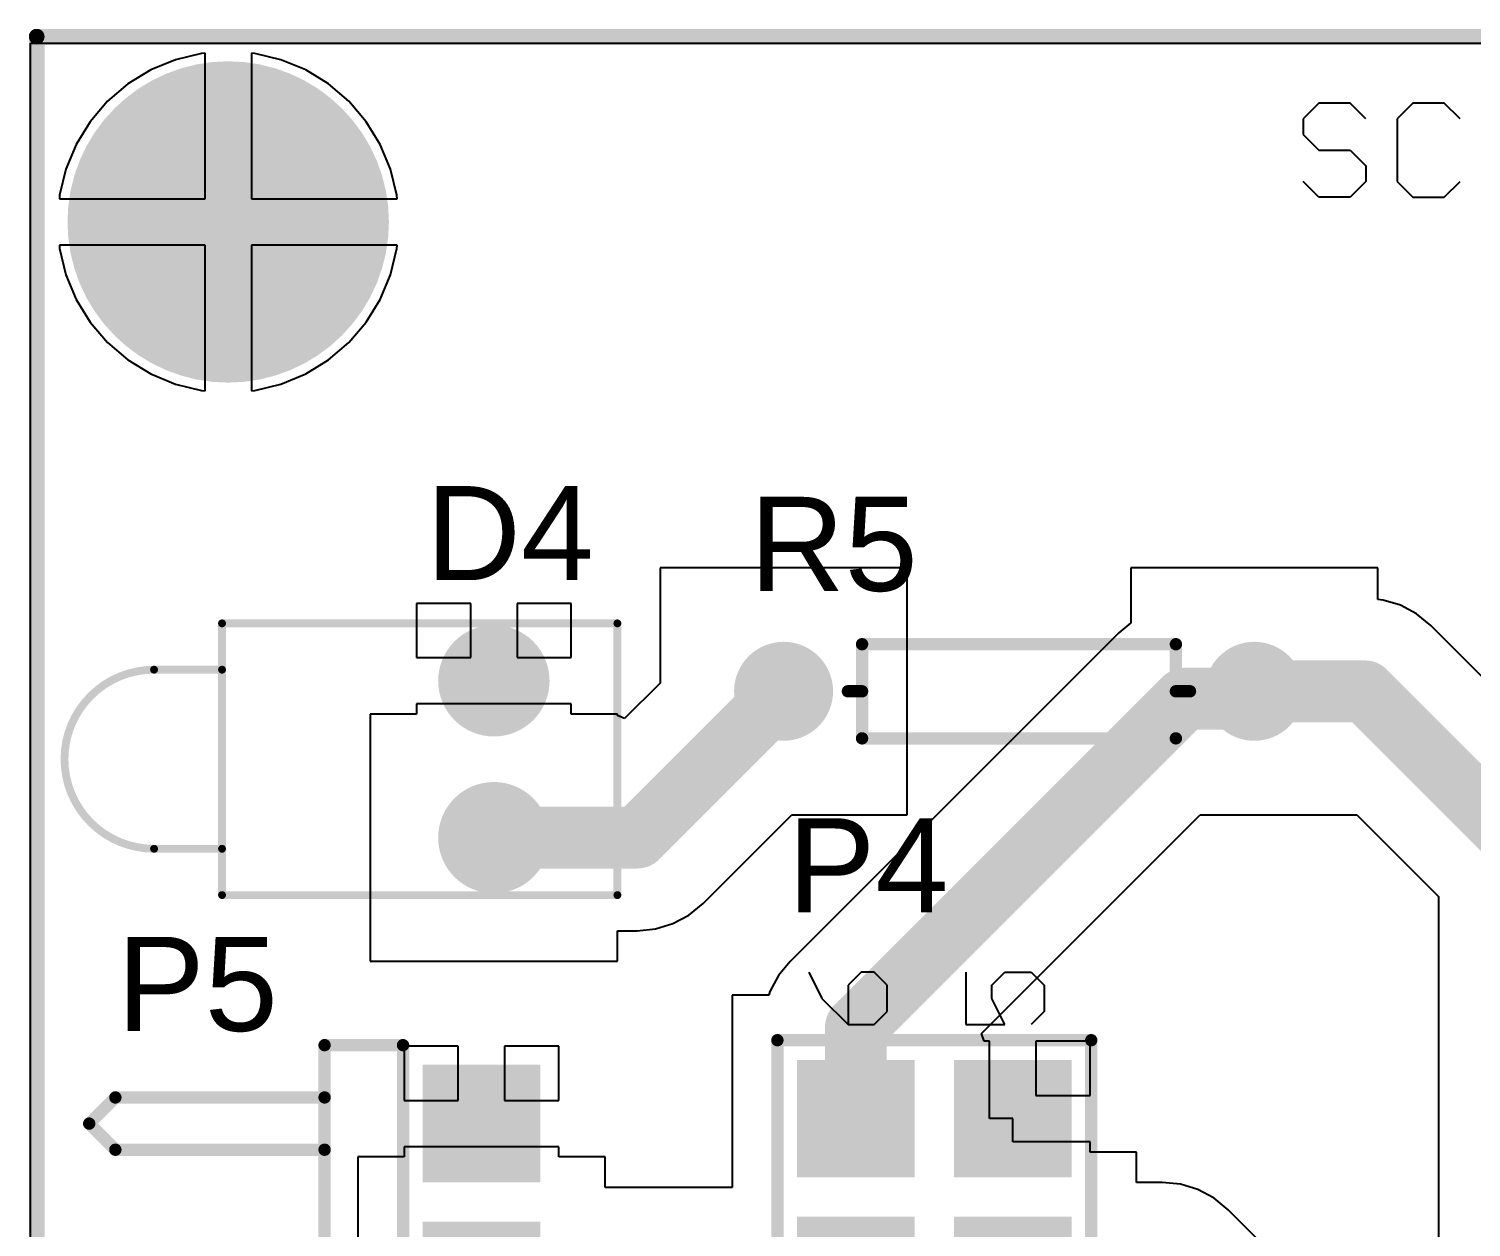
# Model space of a CAD drawing. Header units: millimetres. Extents: x 2158 to 2274, y 1137 to 1278.
# Drawn here: x 2158.13 to 2181.48, y 1199.99 to 1219.39 of the extents above; entities that cross this region are included whole.
import ezdxf

# ---------------------------------------------------------------- set-up
doc = ezdxf.new("R2010")
doc.units = ezdxf.units.MM
for name, color, linetype in [('BottomLayer', 5, 'Continuous'), ('BottomSolder', 6, 'Continuous'), ('Mechanical13', 56, 'Continuous'), ('MultiLayer', 9, 'Continuous'), ('PadHoleLayer', 156, 'Continuous'), ('TopLayer', 1, 'Continuous'), ('TopOverlay', 40, 'Continuous'), ('TopSolder', 216, 'Continuous')]:
    doc.layers.add(name, color=color, linetype=linetype)
doc.styles.get("Standard").update_dxf_attribs({"font": 'arial.ttf'})

# ---------------------------------------------------------------- blocks, each defined once
blk = doc.blocks.new('HDR2X3_8')
at = {"layer": 'BottomLayer'}
for points in [[(-0.85001862, 1.69001186), (0.8499779799999999, 1.69001186), (-0.85001862, 3.39000846), (0.8499779799999999, 3.39000846)], [(1.68998138, 1.69001186), (3.38997798, 1.69001186), (1.68998138, 3.39000846), (3.38997798, 3.39000846)], [(4.22998138, 1.69001186), (5.929977979999999, 1.69001186), (4.22998138, 3.39000846), (5.929977979999999, 3.39000846)], [(-0.85001862, -0.84998814), (0.8499779799999999, -0.84998814), (-0.85001862, 0.85000846), (0.8499779799999999, 0.85000846)], [(1.68998138, -0.84998814), (3.38997798, -0.84998814), (1.68998138, 0.85000846), (3.38997798, 0.85000846)], [(4.22998138, -0.84998814), (5.929977979999999, -0.84998814), (4.22998138, 0.85000846), (5.929977979999999, 0.85000846)]]:
    blk.add_solid(points, dxfattribs=at)
at = {"layer": 'BottomSolder'}
for points in [[(-0.95161862, 1.58841186), (0.9515779799999999, 1.58841186), (-0.95161862, 3.49160846), (0.9515779799999999, 3.49160846)], [(1.58838138, 1.58841186), (3.49157798, 1.58841186), (1.58838138, 3.49160846), (3.49157798, 3.49160846)], [(4.12838138, 1.58841186), (6.03157798, 1.58841186), (4.12838138, 3.49160846), (6.03157798, 3.49160846)], [(-0.95161862, -0.9515881399999999), (0.9515779799999999, -0.9515881399999999), (-0.95161862, 0.95160846), (0.9515779799999999, 0.95160846)], [(1.58838138, -0.9515881399999999), (3.49157798, -0.9515881399999999), (1.58838138, 0.95160846), (3.49157798, 0.95160846)], [(4.12838138, -0.9515881399999999), (6.03157798, -0.9515881399999999), (4.12838138, 0.95160846), (6.03157798, 0.95160846)]]:
    blk.add_solid(points, dxfattribs=at)
at = {"layer": 'MultiLayer'}
for points in [[(-0.85001862, 1.69001186), (0.8499779799999999, 1.69001186), (-0.85001862, 3.39000846), (0.8499779799999999, 3.39000846)], [(1.68998138, 1.69001186), (3.38997798, 1.69001186), (1.68998138, 3.39000846), (3.38997798, 3.39000846)], [(4.22998138, 1.69001186), (5.929977979999999, 1.69001186), (4.22998138, 3.39000846), (5.929977979999999, 3.39000846)], [(-0.85001862, -0.84998814), (0.8499779799999999, -0.84998814), (-0.85001862, 0.85000846), (0.8499779799999999, 0.85000846)], [(1.68998138, -0.84998814), (3.38997798, -0.84998814), (1.68998138, 0.85000846), (3.38997798, 0.85000846)], [(4.22998138, -0.84998814), (5.929977979999999, -0.84998814), (4.22998138, 0.85000846), (5.929977979999999, 0.85000846)]]:
    blk.add_solid(points, dxfattribs=at)
at = {"layer": 'PadHoleLayer', "const_width": 0.5999987999999999}
for points in [[(-0.30001972, 2.54001016, 1), (0.29997908, 2.54001016, 1)], [(2.23998028, 2.54001016, 1), (2.83997908, 2.54001016, 1)], [(4.779980279999999, 2.54001016, 1), (5.37997908, 2.54001016, 1)], [(-0.30001972, 1.016e-05, 1), (0.29997908, 1.016e-05, 1)], [(2.23998028, 1.016e-05, 1), (2.83997908, 1.016e-05, 1)], [(4.779980279999999, 1.016e-05, 1), (5.37997908, 1.016e-05, 1)]]:
    blk.add_lwpolyline(points, format="xyb", close=True, dxfattribs=at)
at = {"layer": 'TopLayer'}
for points in [[(-0.85001862, 1.69001186), (0.8499779799999999, 1.69001186), (-0.85001862, 3.39000846), (0.8499779799999999, 3.39000846)], [(1.68998138, 1.69001186), (3.38997798, 1.69001186), (1.68998138, 3.39000846), (3.38997798, 3.39000846)], [(4.22998138, 1.69001186), (5.929977979999999, 1.69001186), (4.22998138, 3.39000846), (5.929977979999999, 3.39000846)], [(-0.85001862, -0.84998814), (0.8499779799999999, -0.84998814), (-0.85001862, 0.85000846), (0.8499779799999999, 0.85000846)], [(1.68998138, -0.84998814), (3.38997798, -0.84998814), (1.68998138, 0.85000846), (3.38997798, 0.85000846)], [(4.22998138, -0.84998814), (5.929977979999999, -0.84998814), (4.22998138, 0.85000846), (5.929977979999999, 0.85000846)]]:
    blk.add_solid(points, dxfattribs=at)
at = {"layer": 'TopOverlay'}
for p, q in [((7.45039404, 3.30158852), (7.02719702, 3.08999128)), ((7.02719702, 3.08999128), (6.603999999999999, 2.66679426)), ((6.603999999999999, 2.66679426), (6.603999999999999, 2.24359724)), ((7.23879426, 2.66679426), (6.603999999999999, 2.66679426)), ((7.45039404, 2.45519702), (7.23879426, 2.66679426)), ((7.45039404, 2.24359724), (7.45039404, 2.45519702)), ((6.603999999999999, 2.24359724), (6.81559724, 2.032)), ((7.23879426, 2.032), (7.45039404, 2.24359724)), ((6.81559724, 2.032), (7.23879426, 2.032)), ((-1.82040276, 0.76158852), (-2.032, 0.54999128)), ((-1.82040276, -0.508), (-1.82040276, 0.76158852)), ((7.45039404, 0.76158852), (6.603999999999999, 0.76158852)), ((6.603999999999999, 0.76158852), (6.603999999999999, 0.12679426)), ((6.603999999999999, 0.12679426), (7.02719702, 0.33839404)), ((7.02719702, 0.33839404), (7.23879426, 0.33839404)), ((7.23879426, 0.33839404), (7.45039404, 0.12679426)), ((7.45039404, 0.12679426), (7.45039404, -0.29640276)), ((6.81559724, -0.508), (6.603999999999999, -0.29640276)), ((7.45039404, -0.29640276), (7.23879426, -0.508)), ((-2.032, -0.508), (-1.60880298, -0.508)), ((-1.60880298, -0.508), (-1.82040276, -0.508)), ((7.23879426, -0.508), (6.81559724, -0.508))]:
    blk.add_line(p, q, dxfattribs=at)
at = {"layer": 'TopOverlay', "const_width": 0.1999996}
for points in [[(-1.27002032, 3.81001016), (-1.27002032, -1.26998984)], [(-1.27002032, 3.81001016), (6.34997968, 3.81001016)], [(6.34997968, 3.81001016), (6.34997968, -1.26998984)], [(-1.27002032, -1.26998984), (6.34997968, -1.26998984)], [(1.48166328, -1.26998984), (6.34997968, -1.26998984)]]:
    blk.add_lwpolyline(points, dxfattribs=at)
at = {"layer": 'TopOverlay', "const_width": 0.0999998}
for points in [[(-1.32002022, 3.81001016, 1), (-1.22002042, 3.81001016, 1)], [(-1.32002022, 3.81001016, 1), (-1.22002042, 3.81001016, 1)], [(6.299979779999999, 3.81001016, 1), (6.399979579999999, 3.81001016, 1)], [(6.299979779999999, 3.81001016, 1), (6.399979579999999, 3.81001016, 1)], [(-1.32002022, -1.26998984, 1), (-1.22002042, -1.26998984, 1)], [(-1.32002022, -1.26998984, 1), (-1.22002042, -1.26998984, 1)], [(1.43166338, -1.26998984, 1), (1.53166318, -1.26998984, 1)], [(6.299979779999999, -1.26998984, 1), (6.399979579999999, -1.26998984, 1)], [(6.299979779999999, -1.26998984, 1), (6.399979579999999, -1.26998984, 1)], [(6.299979779999999, -1.26998984, 1), (6.399979579999999, -1.26998984, 1)]]:
    blk.add_lwpolyline(points, format="xyb", close=True, dxfattribs=at)
at = {"layer": 'TopSolder'}
for points in [[(-0.95161862, 1.58841186), (0.9515779799999999, 1.58841186), (-0.95161862, 3.49160846), (0.9515779799999999, 3.49160846)], [(1.58838138, 1.58841186), (3.49157798, 1.58841186), (1.58838138, 3.49160846), (3.49157798, 3.49160846)], [(4.12838138, 1.58841186), (6.03157798, 1.58841186), (4.12838138, 3.49160846), (6.03157798, 3.49160846)], [(-0.95161862, -0.9515881399999999), (0.9515779799999999, -0.9515881399999999), (-0.95161862, 0.95160846), (0.9515779799999999, 0.95160846)], [(1.58838138, -0.9515881399999999), (3.49157798, -0.9515881399999999), (1.58838138, 0.95160846), (3.49157798, 0.95160846)], [(4.12838138, -0.9515881399999999), (6.03157798, -0.9515881399999999), (4.12838138, 0.95160846), (6.03157798, 0.95160846)]]:
    blk.add_solid(points, dxfattribs=at)
blk = doc.blocks.new('HDR1X3H_16')
at = {"layer": 'BottomLayer'}
for points in [[(-0.85001862, -0.84999068), (0.8499779799999999, -0.84999068), (-0.85001862, 0.85000592), (0.8499779799999999, 0.85000592)], [(1.68998138, -0.84999068), (3.38997798, -0.84999068), (1.68998138, 0.85000592), (3.38997798, 0.85000592)], [(4.22998138, -0.84999068), (5.929977979999999, -0.84999068), (4.22998138, 0.85000592), (5.929977979999999, 0.85000592)]]:
    blk.add_solid(points, dxfattribs=at)
at = {"layer": 'BottomSolder'}
for points in [[(-0.95161862, -0.9515906799999999), (0.9515779799999999, -0.9515906799999999), (-0.95161862, 0.95160592), (0.9515779799999999, 0.95160592)], [(1.58838138, -0.9515906799999999), (3.49157798, -0.9515906799999999), (1.58838138, 0.95160592), (3.49157798, 0.95160592)], [(4.12838138, -0.9515906799999999), (6.03157798, -0.9515906799999999), (4.12838138, 0.95160592), (6.03157798, 0.95160592)]]:
    blk.add_solid(points, dxfattribs=at)
at = {"layer": 'MultiLayer'}
for points in [[(-0.85001862, -0.84999068), (0.8499779799999999, -0.84999068), (-0.85001862, 0.85000592), (0.8499779799999999, 0.85000592)], [(1.68998138, -0.84999068), (3.38997798, -0.84999068), (1.68998138, 0.85000592), (3.38997798, 0.85000592)], [(4.22998138, -0.84999068), (5.929977979999999, -0.84999068), (4.22998138, 0.85000592), (5.929977979999999, 0.85000592)]]:
    blk.add_solid(points, dxfattribs=at)
at = {"layer": 'PadHoleLayer', "const_width": 0.5999987999999999}
for points in [[(-0.30001972, 7.62e-06, 1), (0.29997908, 7.62e-06, 1)], [(2.23998028, 7.62e-06, 1), (2.83997908, 7.62e-06, 1)], [(4.779980279999999, 7.62e-06, 1), (5.37997908, 7.62e-06, 1)]]:
    blk.add_lwpolyline(points, format="xyb", close=True, dxfattribs=at)
at = {"layer": 'TopLayer'}
for points in [[(-0.85001862, -0.84999068), (0.8499779799999999, -0.84999068), (-0.85001862, 0.85000592), (0.8499779799999999, 0.85000592)], [(1.68998138, -0.84999068), (3.38997798, -0.84999068), (1.68998138, 0.85000592), (3.38997798, 0.85000592)], [(4.22998138, -0.84999068), (5.929977979999999, -0.84999068), (4.22998138, 0.85000592), (5.929977979999999, 0.85000592)]]:
    blk.add_solid(points, dxfattribs=at)
at = {"layer": 'TopOverlay', "const_width": 0.1999996}
for points in [[(-1.27002032, -2.53999238), (-1.27002032, -1.26999238)], [(6.34997968, -1.26999238), (-1.27002032, -1.26999238)], [(6.34997968, -2.53999238), (6.34997968, -1.26999238)], [(6.34997968, -2.53999238), (-1.27002032, -2.53999238)], [(-0.42333672, -5.926625179999999), (-0.42333672, -2.53999238)], [(0.42329608, -5.926625179999999), (0.42329608, -2.53999238)], [(2.11666328, -5.926625179999999), (2.11666328, -2.53999238)], [(2.96329608, -5.926625179999999), (2.96329608, -2.53999238)], [(4.65661248, -5.926625179999999), (4.65661248, -2.53999238)], [(5.503296079999999, -5.926625179999999), (5.503296079999999, -2.53999238)], [(-2.032e-05, -6.34999238), (-0.42333672, -5.926625179999999)], [(-2.032e-05, -6.34999238), (0.42329608, -5.926625179999999)], [(2.53997968, -6.34999238), (2.11666328, -5.926625179999999)], [(2.53997968, -6.34999238), (2.96329608, -5.926625179999999)], [(5.07997968, -6.34999238), (4.65661248, -5.926625179999999)], [(5.07997968, -6.34999238), (5.503296079999999, -5.926625179999999)]]:
    blk.add_lwpolyline(points, dxfattribs=at)
at = {"layer": 'TopOverlay', "const_width": 0.0999998}
for points in [[(-1.32002022, -1.26999238, 1), (-1.22002042, -1.26999238, 1)], [(-1.32002022, -1.26999238, 1), (-1.22002042, -1.26999238, 1)], [(6.299979779999999, -1.26999238, 1), (6.399979579999999, -1.26999238, 1)], [(6.299979779999999, -1.26999238, 1), (6.399979579999999, -1.26999238, 1)], [(-1.32002022, -2.53999238, 1), (-1.22002042, -2.53999238, 1)], [(-1.32002022, -2.53999238, 1), (-1.22002042, -2.53999238, 1)], [(-0.47333662, -2.53999238, 1), (-0.37333682, -2.53999238, 1)], [(0.37329618, -2.53999238, 1), (0.4732959799999999, -2.53999238, 1)], [(2.06666338, -2.53999238, 1), (2.16666318, -2.53999238, 1)], [(2.91329618, -2.53999238, 1), (3.01329598, -2.53999238, 1)], [(4.60661258, -2.53999238, 1), (4.70661238, -2.53999238, 1)], [(5.45329618, -2.53999238, 1), (5.55329598, -2.53999238, 1)], [(6.299979779999999, -2.53999238, 1), (6.399979579999999, -2.53999238, 1)], [(6.299979779999999, -2.53999238, 1), (6.399979579999999, -2.53999238, 1)], [(-0.47333662, -5.926625179999999, 1), (-0.37333682, -5.926625179999999, 1)], [(-0.47333662, -5.926625179999999, 1), (-0.37333682, -5.926625179999999, 1)], [(0.37329618, -5.926625179999999, 1), (0.4732959799999999, -5.926625179999999, 1)], [(0.37329618, -5.926625179999999, 1), (0.4732959799999999, -5.926625179999999, 1)], [(2.06666338, -5.926625179999999, 1), (2.16666318, -5.926625179999999, 1)], [(2.06666338, -5.926625179999999, 1), (2.16666318, -5.926625179999999, 1)], [(2.91329618, -5.926625179999999, 1), (3.01329598, -5.926625179999999, 1)], [(2.91329618, -5.926625179999999, 1), (3.01329598, -5.926625179999999, 1)], [(4.60661258, -5.926625179999999, 1), (4.70661238, -5.926625179999999, 1)], [(4.60661258, -5.926625179999999, 1), (4.70661238, -5.926625179999999, 1)], [(5.45329618, -5.926625179999999, 1), (5.55329598, -5.926625179999999, 1)], [(5.45329618, -5.926625179999999, 1), (5.55329598, -5.926625179999999, 1)], [(-0.05002022, -6.34999238, 1), (0.04997958, -6.34999238, 1)], [(-0.05002022, -6.34999238, 1), (0.04997958, -6.34999238, 1)], [(2.48997978, -6.34999238, 1), (2.58997958, -6.34999238, 1)], [(2.48997978, -6.34999238, 1), (2.58997958, -6.34999238, 1)], [(5.02997978, -6.34999238, 1), (5.12997958, -6.34999238, 1)], [(5.02997978, -6.34999238, 1), (5.12997958, -6.34999238, 1)]]:
    blk.add_lwpolyline(points, format="xyb", close=True, dxfattribs=at)
at = {"layer": 'TopSolder'}
for points in [[(-0.95161862, -0.9515906799999999), (0.9515779799999999, -0.9515906799999999), (-0.95161862, 0.95160592), (0.9515779799999999, 0.95160592)], [(1.58838138, -0.9515906799999999), (3.49157798, -0.9515906799999999), (1.58838138, 0.95160592), (3.49157798, 0.95160592)], [(4.12838138, -0.9515906799999999), (6.03157798, -0.9515906799999999), (4.12838138, 0.95160592), (6.03157798, 0.95160592)]]:
    blk.add_solid(points, dxfattribs=at)
blk = doc.blocks.new('LED_1_17')
at = {"layer": 'BottomLayer', "const_width": 0.7999984}
for points in [[(-0.40000682, 1.27001778, 1), (0.39999158, 1.27001778, 1)], [(-0.40000682, -1.26998222, 1), (0.39999158, -1.26998222, 1)]]:
    blk.add_lwpolyline(points, format="xyb", close=True, dxfattribs=at)
at = {"layer": 'BottomSolder', "const_width": 0.9015983999999999}
for points in [[(-0.45080682, 1.27001778, 1), (0.45079158, 1.27001778, 1)], [(-0.45080682, -1.26998222, 1), (0.45079158, -1.26998222, 1)]]:
    blk.add_lwpolyline(points, format="xyb", close=True, dxfattribs=at)
at = {"layer": 'MultiLayer', "const_width": 0.7999984}
for points in [[(-0.40000682, 1.27001778, 1), (0.39999158, 1.27001778, 1)], [(-0.40000682, -1.26998222, 1), (0.39999158, -1.26998222, 1)]]:
    blk.add_lwpolyline(points, format="xyb", close=True, dxfattribs=at)
at = {"layer": 'PadHoleLayer', "const_width": 0.3999992}
for points in [[(-0.20000722, 1.27001778, 1), (0.19999198, 1.27001778, 1)], [(-0.20000722, -1.26998222, 1), (0.19999198, -1.26998222, 1)]]:
    blk.add_lwpolyline(points, format="xyb", close=True, dxfattribs=at)
at = {"layer": 'TopLayer', "const_width": 0.7999984}
for points in [[(-0.40000682, 1.27001778, 1), (0.39999158, 1.27001778, 1)], [(-0.40000682, -1.26998222, 1), (0.39999158, -1.26998222, 1)]]:
    blk.add_lwpolyline(points, format="xyb", close=True, dxfattribs=at)
at = {"layer": 'TopOverlay', "const_width": 0.127}
for points in [[(-2.00000362, 2.20001338), (-2.00000362, -2.19997782)], [(4.39998358, 2.20001338), (-2.00000362, 2.20001338)], [(4.39998358, 2.20001338), (4.39998358, -2.19997782)], [(5.50000678, 1.45000218), (4.39998358, 1.45000218)], [(5.50000678, -1.45001742), (4.39998358, -1.45001742)], [(4.39998358, -2.19997782), (-2.00000362, -2.19997782)]]:
    blk.add_lwpolyline(points, dxfattribs=at)
at = {"layer": 'TopOverlay', "const_width": 0.0635}
for points in [[(-2.03175362, 2.20001338, 1), (-1.96825362, 2.20001338, 1)], [(-2.03175362, 2.20001338, 1), (-1.96825362, 2.20001338, 1)], [(4.36823358, 2.20001338, 1), (4.43173358, 2.20001338, 1)], [(4.36823358, 2.20001338, 1), (4.43173358, 2.20001338, 1)], [(4.36823358, 1.45000218, 1), (4.43173358, 1.45000218, 1)], [(5.46824916, 1.44999964, 1), (5.531749159999999, 1.44999964, 1)], [(5.46825678, 1.45000218, 1), (5.531756779999999, 1.45000218, 1)], [(4.36823358, -1.45001742, 1), (4.43173358, -1.45001742, 1)], [(5.46824916, -1.44999964, 1), (5.531749159999999, -1.44999964, 1)], [(5.46825678, -1.45001742, 1), (5.531756779999999, -1.45001742, 1)], [(-2.03175362, -2.19997782, 1), (-1.96825362, -2.19997782, 1)], [(-2.03175362, -2.19997782, 1), (-1.96825362, -2.19997782, 1)], [(4.36823358, -2.19997782, 1), (4.43173358, -2.19997782, 1)], [(4.36823358, -2.19997782, 1), (4.43173358, -2.19997782, 1)]]:
    blk.add_lwpolyline(points, format="xyb", close=True, dxfattribs=at)
at = {"layer": 'TopOverlay', "const_width": 0.127}
blk.add_lwpolyline([(5.49999916, 1.44999964, -0.9999999999999999), (5.49999916, -1.44999964)], format="xyb", dxfattribs=at)
at = {"layer": 'TopSolder', "const_width": 0.9015983999999999}
for points in [[(-0.45080682, 1.27001778, 1), (0.45079158, 1.27001778, 1)], [(-0.45080682, -1.26998222, 1), (0.45079158, -1.26998222, 1)]]:
    blk.add_lwpolyline(points, format="xyb", close=True, dxfattribs=at)
blk = doc.blocks.new('AXIAL_0_3_18')
at = {"layer": 'BottomLayer', "const_width": 0.6999985999999999}
for points in [[(-4.16001454, -5.08e-06, 1), (-3.46001594, -5.08e-06, 1)], [(3.45998546, -5.08e-06, 1), (4.15998406, -5.08e-06, 1)]]:
    blk.add_lwpolyline(points, format="xyb", close=True, dxfattribs=at)
at = {"layer": 'BottomSolder', "const_width": 0.8015985999999999}
for points in [[(-4.210814539999999, -5.08e-06, 1), (-3.40921594, -5.08e-06, 1)], [(3.40918546, -5.08e-06, 1), (4.21078406, -5.08e-06, 1)]]:
    blk.add_lwpolyline(points, format="xyb", close=True, dxfattribs=at)
at = {"layer": 'MultiLayer', "const_width": 0.6999985999999999}
for points in [[(-4.16001454, -5.08e-06, 1), (-3.46001594, -5.08e-06, 1)], [(3.45998546, -5.08e-06, 1), (4.15998406, -5.08e-06, 1)]]:
    blk.add_lwpolyline(points, format="xyb", close=True, dxfattribs=at)
at = {"layer": 'PadHoleLayer', "const_width": 0.42500042}
for points in [[(-4.02251418, -5.08e-06, 1), (-3.5975163, -5.08e-06, 1)], [(3.59748582, -5.08e-06, 1), (4.0224837, -5.08e-06, 1)]]:
    blk.add_lwpolyline(points, format="xyb", close=True, dxfattribs=at)
at = {"layer": 'TopLayer', "const_width": 0.6999985999999999}
for points in [[(-4.16001454, -5.08e-06, 1), (-3.46001594, -5.08e-06, 1)], [(3.45998546, -5.08e-06, 1), (4.15998406, -5.08e-06, 1)]]:
    blk.add_lwpolyline(points, format="xyb", close=True, dxfattribs=at)
at = {"layer": 'TopOverlay', "const_width": 0.1999996}
for points in [[(2.53998476, 0.7619949199999999), (-2.54001524, 0.7619949199999999)], [(-2.54001524, 0.7619949199999999), (-2.54001524, -0.76200508)], [(2.53998476, 0.7619949199999999), (2.53998476, -5.08e-06)], [(-2.54001524, -5.08e-06), (-2.76861524, -5.08e-06)], [(2.53998476, -5.08e-06), (2.53998476, -0.76200508)], [(2.76858476, -5.08e-06), (2.53998476, -5.08e-06)], [(2.53998476, -0.76200508), (-2.54001524, -0.76200508)]]:
    blk.add_lwpolyline(points, dxfattribs=at)
at = {"layer": 'TopOverlay', "const_width": 0.0999998}
for points in [[(-2.59001514, 0.7619949199999999, 1), (-2.49001534, 0.7619949199999999, 1)], [(-2.59001514, 0.7619949199999999, 1), (-2.49001534, 0.7619949199999999, 1)], [(2.48998486, 0.7619949199999999, 1), (2.58998466, 0.7619949199999999, 1)], [(2.48998486, 0.7619949199999999, 1), (2.58998466, 0.7619949199999999, 1)], [(-2.81861514, -5.08e-06, 1), (-2.71861534, -5.08e-06, 1)], [(-2.59001514, -5.08e-06, 1), (-2.49001534, -5.08e-06, 1)], [(2.48998486, -5.08e-06, 1), (2.58998466, -5.08e-06, 1)], [(2.48998486, -5.08e-06, 1), (2.58998466, -5.08e-06, 1)], [(2.48998486, -5.08e-06, 1), (2.58998466, -5.08e-06, 1)], [(2.71858486, -5.08e-06, 1), (2.81858466, -5.08e-06, 1)], [(-2.59001514, -0.76200508, 1), (-2.49001534, -0.76200508, 1)], [(-2.59001514, -0.76200508, 1), (-2.49001534, -0.76200508, 1)], [(2.48998486, -0.76200508, 1), (2.58998466, -0.76200508, 1)], [(2.48998486, -0.76200508, 1), (2.58998466, -0.76200508, 1)]]:
    blk.add_lwpolyline(points, format="xyb", close=True, dxfattribs=at)
at = {"layer": 'TopSolder', "const_width": 0.8015985999999999}
for points in [[(-4.210814539999999, -5.08e-06, 1), (-3.40921594, -5.08e-06, 1)], [(3.40918546, -5.08e-06, 1), (4.21078406, -5.08e-06, 1)]]:
    blk.add_lwpolyline(points, format="xyb", close=True, dxfattribs=at)

msp = doc.modelspace()

# ---------------------------------------------------------------- linework, layer by layer
at = {"layer": 'BottomLayer'}
for p, q in [((2158.160776523062, 1179.26625952037), (2158.160776523062, 1219.15926076037)), ((2158.160776523062, 1219.15926076037), (2192.060774763062, 1219.15926076037)), ((2160.928611983062, 1218.99475766037), (2160.507101523062, 1218.89356152037)), ((2160.985764523062, 1218.99925600037), (2160.928611983062, 1218.99475766037)), ((2160.985764523062, 1216.64125208037), (2160.985764523062, 1218.99925600037)), ((2161.792918103062, 1218.99475766037), (2161.735765563062, 1218.99925600037)), ((2161.735765563062, 1218.99925600037), (2161.735765563062, 1216.64125208037)), ((2162.214428563062, 1218.89356152037), (2161.792918103062, 1218.99475766037)), ((2160.106609563062, 1218.72767158037), (2159.736998923062, 1218.50117470037)), ((2160.507101523062, 1218.89356152037), (2160.106609563062, 1218.72767158037)), ((2162.614920523062, 1218.72767158037), (2162.214428563062, 1218.89356152037)), ((2162.984531163062, 1218.50117470037), (2162.614920523062, 1218.72767158037)), ((2159.736998923062, 1218.50117470037), (2159.407370423062, 1218.21964618037)), ((2163.314159663062, 1218.21964618037), (2162.984531163062, 1218.50117470037)), ((2159.407370423062, 1218.21964618037), (2159.125841903062, 1217.89001768037)), ((2163.595688183062, 1217.89001768037), (2163.314159663062, 1218.21964618037)), ((2159.125841903062, 1217.89001768037), (2158.899345023062, 1217.52040704037)), ((2163.822185063062, 1217.52040704037), (2163.595688183062, 1217.89001768037)), ((2158.899345023062, 1217.52040704037), (2158.733455083062, 1217.11991508037)), ((2163.988075003062, 1217.11991508037), (2163.822185063062, 1217.52040704037)), ((2158.733455083062, 1217.11991508037), (2158.632258943062, 1216.69840462037)), ((2164.089271143062, 1216.69840462037), (2163.988075003062, 1217.11991508037)), ((2158.632258943062, 1216.69840462037), (2158.627760603062, 1216.64125208037)), ((2158.627760603062, 1216.64125208037), (2160.985764523062, 1216.64125208037)), ((2161.735765563062, 1216.64125208037), (2164.093769483062, 1216.64125208037)), ((2164.093769483062, 1216.64125208037), (2164.089271143062, 1216.69840462037)), ((2160.985764523062, 1215.89125104037), (2158.627760603062, 1215.89125104037)), ((2158.627760603062, 1215.89125104037), (2158.632258943062, 1215.83409850037)), ((2160.985764523062, 1213.53324712037), (2160.985764523062, 1215.89125104037)), ((2164.093769483062, 1215.89125104037), (2161.735765563062, 1215.89125104037)), ((2161.735765563062, 1215.89125104037), (2161.735765563062, 1213.53324712037)), ((2164.089271143062, 1215.83409850037), (2164.093769483062, 1215.89125104037)), ((2158.632258943062, 1215.83409850037), (2158.733455083062, 1215.41258804037)), ((2163.988075003062, 1215.41258804037), (2164.089271143062, 1215.83409850037)), ((2158.733455083062, 1215.41258804037), (2158.899345023062, 1215.01209608037)), ((2163.822185063062, 1215.01209608037), (2163.988075003062, 1215.41258804037)), ((2158.899345023062, 1215.01209608037), (2159.125841903062, 1214.64248544037)), ((2163.595688183062, 1214.64248544037), (2163.822185063062, 1215.01209608037)), ((2159.125841903062, 1214.64248544037), (2159.407370423062, 1214.31285694037)), ((2163.314159663062, 1214.31285694037), (2163.595688183062, 1214.64248544037)), ((2159.407370423062, 1214.31285694037), (2159.736998923062, 1214.03132842037)), ((2162.984531163062, 1214.03132842037), (2163.314159663062, 1214.31285694037)), ((2159.736998923062, 1214.03132842037), (2160.106609563062, 1213.80483154037)), ((2162.614920523062, 1213.80483154037), (2162.984531163062, 1214.03132842037)), ((2160.106609563062, 1213.80483154037), (2160.507101523062, 1213.63894160037)), ((2162.214428563062, 1213.63894160037), (2162.614920523062, 1213.80483154037)), ((2160.507101523062, 1213.63894160037), (2160.928611983062, 1213.53774546037)), ((2161.792918103062, 1213.53774546037), (2162.214428563062, 1213.63894160037)), ((2160.928611983062, 1213.53774546037), (2160.985764523062, 1213.53324712037)), ((2161.735765563062, 1213.53324712037), (2161.792918103062, 1213.53774546037)), ((2172.350791323062, 1210.66626784037), (2168.350789163062, 1210.66626784037)), ((2168.350789163062, 1210.66626784037), (2168.350789163062, 1208.79784892037)), ((2172.350791323062, 1206.66626568037), (2172.350791323062, 1210.66626784037)), ((2179.970791323062, 1210.66626784037), (2175.970789163062, 1210.66626784037)), ((2175.970789163062, 1210.66626784037), (2175.970789163062, 1209.77297016037)), ((2179.970791323062, 1210.15283732037), (2179.970791323062, 1210.66626784037)), ((2165.285781323062, 1210.09024410037), (2164.406781303062, 1210.09024410037)), ((2164.406781303062, 1210.09024410037), (2164.406781303062, 1209.21124408037)), ((2165.285781323062, 1209.21124408037), (2165.285781323062, 1210.09024410037)), ((2166.914782383062, 1210.09024410037), (2166.035782363062, 1210.09024410037)), ((2166.035782363062, 1210.09024410037), (2166.035782363062, 1209.21124408037)), ((2166.914782383062, 1209.21124408037), (2166.914782383062, 1210.09024410037)), ((2180.054819603062, 1210.14456200037), (2179.970791323062, 1210.15283732037)), ((2180.337572403062, 1210.05879128037), (2180.054819603062, 1210.14456200037)), ((2180.598156083062, 1209.91950530037), (2180.337572403062, 1210.05879128037)), ((2180.826560503062, 1209.73205838037), (2180.598156083062, 1209.91950530037)), ((2175.776232783062, 1209.61330068037), (2170.454973423062, 1204.29204132037)), ((2175.970789163062, 1209.77297016037), (2175.776232783062, 1209.61330068037)), ((2183.526567803062, 1207.03205108037), (2180.826560503062, 1209.73205838037)), ((2164.406781303062, 1209.21124408037), (2165.285781323062, 1209.21124408037)), ((2166.035782363062, 1209.21124408037), (2166.914782383062, 1209.21124408037)), ((2168.350789163062, 1208.79784892037), (2167.778115683062, 1208.22517544037)), ((2166.914782383062, 1208.46124304037), (2164.406781303062, 1208.46124304037)), ((2164.406781303062, 1208.46124304037), (2164.406781303062, 1208.29624464037)), ((2166.914782383062, 1208.29624464037), (2166.914782383062, 1208.46124304037)), ((2164.406781303062, 1208.29624464037), (2163.660780763062, 1208.29624464037)), ((2163.660780763062, 1208.29624464037), (2163.660780763062, 1204.29624248037)), ((2167.660782923062, 1208.29624464037), (2166.914782383062, 1208.29624464037)), ((2167.660782923062, 1208.27377834037), (2167.660782923062, 1208.29624464037)), ((2167.778115683062, 1208.22517544037), (2167.660782923062, 1208.27377834037)), ((2169.046558663062, 1205.23045194037), (2170.482372403062, 1206.66626568037)), ((2170.482372403062, 1206.66626568037), (2172.350791323062, 1206.66626568037)), ((2173.553339083062, 1203.12724050037), (2177.092364263062, 1206.66626568037)), ((2177.092364263062, 1206.66626568037), (2179.629186723062, 1206.66626568037)), ((2179.629186723062, 1206.66626568037), (2180.953519863062, 1205.34193254037)), ((2168.818154243062, 1205.04300502037), (2169.046558663062, 1205.23045194037)), ((2180.953519863062, 1205.34193254037), (2180.953519863062, 1190.96968036037)), ((2168.557570563062, 1204.90371904037), (2168.818154243062, 1205.04300502037)), ((2167.660782923062, 1204.29624248037), (2167.660782923062, 1204.78898724037)), ((2167.660782923062, 1204.78898724037), (2167.980767043062, 1204.78898724037)), ((2167.980767043062, 1204.78898724037), (2168.274817763062, 1204.81794832037)), ((2168.274817763062, 1204.81794832037), (2168.557570563062, 1204.90371904037)), ((2163.660780763062, 1204.29624248037), (2167.660782923062, 1204.29624248037)), ((2170.454973423062, 1204.29204132037), (2170.267526503062, 1204.06363690037)), ((2170.267526503062, 1204.06363690037), (2170.128240523062, 1203.80305322037)), ((2170.128240523062, 1203.80305322037), (2170.111006623062, 1203.74624104037)), ((2170.111006623062, 1203.74624104037), (2169.520763963062, 1203.74624104037)), ((2169.520763963062, 1203.74624104037), (2169.520763963062, 1200.63353708037)), ((2173.599404523062, 1203.00024050037), (2173.553339083062, 1203.12724050037)), ((2165.085781723062, 1202.92028130037), (2164.206781703062, 1202.92028130037)), ((2164.206781703062, 1202.92028130037), (2164.206781703062, 1202.04128128037)), ((2165.085781723062, 1202.04128128037), (2165.085781723062, 1202.92028130037)), ((2166.714782783062, 1202.92028130037), (2165.835782763062, 1202.92028130037)), ((2165.835782763062, 1202.92028130037), (2165.835782763062, 1202.04128128037)), ((2166.714782783062, 1202.04128128037), (2166.714782783062, 1202.92028130037)), ((2173.685764523062, 1203.00024050037), (2173.599404523062, 1203.00024050037)), ((2173.685764523062, 1201.74623996037), (2173.685764523062, 1203.00024050037)), ((2175.314765583062, 1203.00024050037), (2174.435765563062, 1203.00024050037)), ((2174.435765563062, 1203.00024050037), (2174.435765563062, 1202.12124048037)), ((2175.314765583062, 1202.12124048037), (2175.314765583062, 1203.00024050037)), ((2174.435765563062, 1202.12124048037), (2175.314765583062, 1202.12124048037)), ((2164.206781703062, 1202.04128128037), (2165.085781723062, 1202.04128128037)), ((2165.835782763062, 1202.04128128037), (2166.714782783062, 1202.04128128037)), ((2174.060765043062, 1201.74623996037), (2173.685764523062, 1201.74623996037)), ((2174.060765043062, 1201.37123944037), (2174.060765043062, 1201.74623996037)), ((2165.460782243062, 1201.29128024037), (2164.206781703062, 1201.29128024037)), ((2164.206781703062, 1201.29128024037), (2164.206781703062, 1201.12628184037)), ((2166.714782783062, 1201.29128024037), (2165.460782243062, 1201.29128024037)), ((2166.714782783062, 1201.12628184037), (2166.714782783062, 1201.29128024037)), ((2175.314765583062, 1201.37123944037), (2174.060765043062, 1201.37123944037)), ((2175.314765583062, 1201.20624104037), (2175.314765583062, 1201.37123944037)), ((2176.060766123062, 1201.20624104037), (2175.314765583062, 1201.20624104037)), ((2176.060766123062, 1200.71349628037), (2176.060766123062, 1201.20624104037)), ((2164.206781703062, 1201.12628184037), (2163.460781163062, 1201.12628184037)), ((2163.460781163062, 1201.12628184037), (2163.460781163062, 1198.58628184037)), ((2167.460783323062, 1201.12628184037), (2166.714782783062, 1201.12628184037)), ((2167.460783323062, 1200.63353708037), (2167.460783323062, 1201.12628184037)), ((2169.520763963062, 1200.63353708037), (2167.460783323062, 1200.63353708037)), ((2176.480775443062, 1200.71349628037), (2176.060766123062, 1200.71349628037)), ((2176.774826163062, 1200.68453520037), (2176.480775443062, 1200.71349628037)), ((2177.057578963062, 1200.59876448037), (2176.774826163062, 1200.68453520037)), ((2177.318162643062, 1200.45947850037), (2177.057578963062, 1200.59876448037)), ((2177.546567063062, 1200.27203158037), (2177.318162643062, 1200.45947850037)), ((2178.746564663062, 1199.07203398037), (2177.546567063062, 1200.27203158037))]:
    msp.add_line(p, q, dxfattribs=at)
for points, const_width in [([(2160.110765003062, 1216.26625156037, 1), (2162.610765083062, 1216.26625156037, 1)], 2.50000008), ([(2170.100790743062, 1208.66626676037, 1), (2170.600789743062, 1208.66626676037, 1)], 0.499999), ([(2177.720790743062, 1208.66626676037, 1), (2178.220789743062, 1208.66626676037, 1)], 0.499999), ([(2179.510769383062, 1208.66626676037, 1), (2180.010768383062, 1208.66626676037, 1)], 0.499999), ([(2179.510769383062, 1208.66626676037, 1), (2180.010768383062, 1208.66626676037, 1)], 0.499999), ([(2176.592024903062, 1208.54750906037, 1), (2177.092023903062, 1208.54750906037, 1)], 0.499999), ([(2176.592024903062, 1208.54750906037, 1), (2177.092023903062, 1208.54750906037, 1)], 0.499999), ([(2177.554524883062, 1208.54750906037, 1), (2178.054523883062, 1208.54750906037, 1)], 0.499999), ([(2165.410782343062, 1206.29624356037, 1), (2165.910781343062, 1206.29624356037, 1)], 0.499999), ([(2167.730767543062, 1206.29624356037, 1), (2168.230766543062, 1206.29624356037, 1)], 0.499999), ([(2167.730767543062, 1206.29624356037, 1), (2168.230766543062, 1206.29624356037, 1)], 0.499999), ([(2171.270765543062, 1203.22624970037, 1), (2171.770764543062, 1203.22624970037, 1)], 0.499999), ([(2171.270765543062, 1203.22624970037, 1), (2171.770764543062, 1203.22624970037, 1)], 0.499999), ([(2171.270765543062, 1201.74623996037, 1), (2171.770764543062, 1201.74623996037, 1)], 0.499999)]:
    msp.add_lwpolyline(points, format="xyb", close=True, dxfattribs=dict(at, const_width=const_width))
at = {"layer": 'BottomLayer', "const_width": 1.00000054}
for points in [[(2167.980767043062, 1206.29624356037), (2170.350790243062, 1208.66626676037)], [(2177.970790243062, 1208.66626676037), (2179.760768883062, 1208.66626676037)], [(2179.760768883062, 1208.66626676037), (2182.460776183062, 1205.96625946037)], [(2171.520765043062, 1203.22624970037), (2176.842024403062, 1208.54750906037)], [(2176.842024403062, 1208.54750906037), (2177.804524383062, 1208.54750906037)], [(2165.660781843062, 1206.29624356037), (2167.980767043062, 1206.29624356037)], [(2171.520765043062, 1201.74623996037), (2171.520765043062, 1203.22624970037)]]:
    msp.add_lwpolyline(points, dxfattribs=at)
at = {"layer": 'BottomSolder', "const_width": 2.60160008}
msp.add_lwpolyline([(2160.059965003062, 1216.26625156037, 1), (2162.661565083062, 1216.26625156037, 1)], format="xyb", close=True, dxfattribs=at)
at = {"layer": 'Mechanical13', "const_width": 0.254}
for points in [[(2158.260776323062, 1219.26626080037), (2273.660776663062, 1219.26626080037)], [(2158.260776323062, 1179.36625932037), (2158.260776323062, 1219.26626080037)]]:
    msp.add_lwpolyline(points, dxfattribs=at)
at = {"layer": 'Mechanical13', "const_width": 0.127}
msp.add_lwpolyline([(2158.197276323062, 1219.26626080037, 1), (2158.324276323062, 1219.26626080037, 1)], format="xyb", close=True, dxfattribs=at)
msp.add_lwpolyline([(2158.197276323062, 1219.26626080037, 1), (2158.324276323062, 1219.26626080037, 1)], format="xyb", close=True, dxfattribs=at)
at = {"layer": 'MultiLayer', "const_width": 2.50000008}
msp.add_lwpolyline([(2160.110765003062, 1216.26625156037, 1), (2162.610765083062, 1216.26625156037, 1)], format="xyb", close=True, dxfattribs=at)
at = {"layer": 'TopLayer', "const_width": 2.50000008}
msp.add_lwpolyline([(2160.110765003062, 1216.26625156037, 1), (2162.610765083062, 1216.26625156037, 1)], format="xyb", close=True, dxfattribs=at)
at = {"layer": 'TopOverlay'}
for p, q in [((2179.014694683062, 1218.18976816037), (2178.760775963062, 1217.93584944037)), ((2179.522529583062, 1218.18976816037), (2179.014694683062, 1218.18976816037)), ((2179.776448303062, 1217.93584944037), (2179.522529583062, 1218.18976816037)), ((2180.538201923062, 1218.18976816037), (2180.284283203062, 1217.93584944037)), ((2181.046036823062, 1218.18976816037), (2180.538201923062, 1218.18976816037)), ((2181.299955543062, 1217.93584944037), (2181.046036823062, 1218.18976816037)), ((2178.760775963062, 1217.93584944037), (2178.760775963062, 1217.68193326037)), ((2180.284283203062, 1217.93584944037), (2180.284283203062, 1216.92017964037)), ((2178.760775963062, 1217.68193326037), (2179.014694683062, 1217.42801454037)), ((2179.014694683062, 1217.42801454037), (2179.522529583062, 1217.42801454037)), ((2179.522529583062, 1217.42801454037), (2179.776448303062, 1217.17409582037)), ((2179.776448303062, 1217.17409582037), (2179.776448303062, 1216.92017964037)), ((2179.014694683062, 1216.66626092037), (2178.760775963062, 1216.92017964037)), ((2179.776448303062, 1216.92017964037), (2179.522529583062, 1216.66626092037)), ((2180.284283203062, 1216.92017964037), (2180.538201923062, 1216.66626092037)), ((2181.046036823062, 1216.66626092037), (2181.299955543062, 1216.92017964037)), ((2179.522529583062, 1216.66626092037), (2179.014694683062, 1216.66626092037)), ((2180.538201923062, 1216.66626092037), (2181.046036823062, 1216.66626092037))]:
    msp.add_line(p, q, dxfattribs=at)
at = {"layer": 'TopSolder', "const_width": 2.60160008}
msp.add_lwpolyline([(2160.059965003062, 1216.26625156037, 1), (2162.661565083062, 1216.26625156037, 1)], format="xyb", close=True, dxfattribs=at)

# ---------------------------------------------------------------- block references
for name, p, rotation in [('LED_1_17', (2165.660774223062, 1207.56626134037), 180), ('AXIAL_0_3_18', (2174.160775003062, 1208.66626168037), 180), ('HDR2X3_8', (2174.060775203062, 1196.66626028037), 90), ('HDR1X3H_16', (2165.460774623062, 1201.66626044037), 270)]:
    msp.add_blockref(name, p, dxfattribs=dict(rotation=rotation))

# ---------------------------------------------------------------- texts
at = {"layer": 'TopOverlay'}
for s, p in [('D4', (2164.560773883062, 1210.46626062037)), ('R5', (2169.801774323062, 1210.29166102037)), ('P4', (2170.415875203062, 1205.08636028037)), ('P5', (2159.560776263062, 1203.16625998037))]:
    msp.add_text(s, height=1.524, dxfattribs=at).set_placement(p)

doc.saveas('drawing.dxf')
